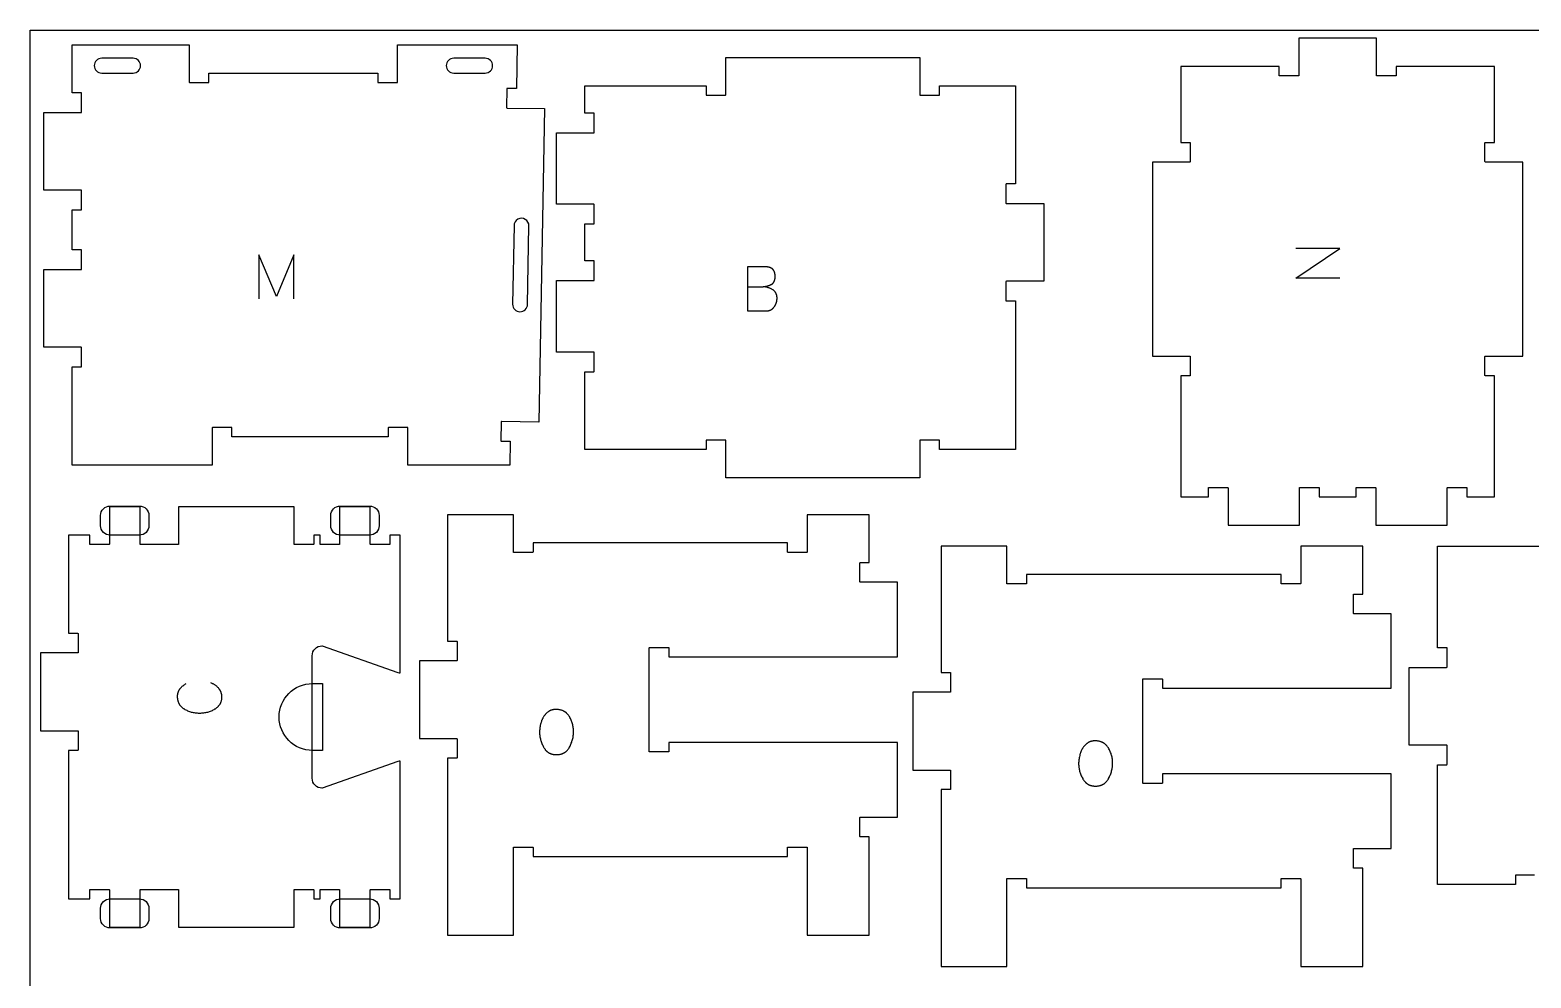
# Model space of a CAD drawing. Header units: millimetres. Extents: x -1220 to 1220, y -1270 to 1270.
# Drawn here: x -1220 to -265, y 667 to 1270 of the extents above; entities that cross this region are included whole.
import ezdxf

# ---------------------------------------------------------------- set-up
doc = ezdxf.new("R2010")
doc.units = ezdxf.units.MM
for name, color, linetype, true_color in [('0_SHEET_SPRUCEPLY_2440X122', 1, 'Continuous', 0xff0000), ('1_ANYTOOL_1MMDEEP_LABELS_S', 2, 'Continuous', 0xffff00), ('3_ANYTOOL_CUTTHROUGH_INSID', 4, 'Continuous', 0x00ffff), ('4_ANYTOOL_CUTTHROUGH_OUTSI', 5, 'Continuous', 0x0000ff), ('5_ANYTOOL_HALF_MILL_9MM_IN', 3, 'Continuous', 0x00ff00)]:
    doc.layers.add(name, color=color, linetype=linetype, true_color=true_color)

msp = doc.modelspace()

# ---------------------------------------------------------------- linework, layer by layer
at = {"layer": '0_SHEET_SPRUCEPLY_2440X122'}
msp.add_lwpolyline([(1220, 1270), (1220, 50), (-1220, 50), (-1220, 1270)], close=True, dxfattribs=at)
at = {"layer": '1_ANYTOOL_1MMDEEP_LABELS_S'}
for points in [[(-1052.06, 1098.97), (-1052.06, 1126.97), (-1063.26, 1100.49), (-1074.46, 1126.85), (-1074.46, 1098.97)], [(-386.63, 1112.14), (-414.63, 1112.14), (-386.63, 1130.86), (-414.63, 1130.86)], [(-763.41, 1106.54), (-753.57, 1106.66), (-753.2, 1106.69), (-752.83, 1106.73), (-752.47, 1106.77), (-752.11, 1106.83), (-751.76, 1106.89), (-751.41, 1106.96), (-751.07, 1107.03), (-750.74, 1107.12), (-750.41, 1107.21), (-750.08, 1107.32), (-749.76, 1107.43), (-749.45, 1107.55), (-749.14, 1107.67), (-748.84, 1107.81), (-748.54, 1107.95), (-748.25, 1108.1), (-748.18, 1108.14), (-748.1, 1108.18), (-748.03, 1108.23), (-747.96, 1108.27), (-747.89, 1108.32), (-747.83, 1108.36), (-747.76, 1108.41), (-747.7, 1108.46), (-747.63, 1108.51), (-747.57, 1108.56), (-747.51, 1108.62), (-747.45, 1108.67), (-747.39, 1108.73), (-747.33, 1108.78), (-747.27, 1108.84), (-747.22, 1108.9), (-747.16, 1108.96), (-747.11, 1109.03), (-747.05, 1109.09), (-747, 1109.15), (-746.95, 1109.22), (-746.9, 1109.29), (-746.86, 1109.36), (-746.81, 1109.43), (-746.76, 1109.5), (-746.72, 1109.57), (-746.68, 1109.64), (-746.63, 1109.72), (-746.59, 1109.79), (-746.55, 1109.87), (-746.52, 1109.95), (-746.48, 1110.03), (-746.44, 1110.11), (-746.41, 1110.19), (-746.34, 1110.36), (-746.28, 1110.54), (-746.22, 1110.72), (-746.17, 1110.9), (-746.12, 1111.09), (-746.07, 1111.28), (-746.04, 1111.48), (-746, 1111.69), (-745.97, 1111.9), (-745.95, 1112.11), (-745.93, 1112.33), (-745.91, 1112.56), (-745.9, 1112.79), (-745.89, 1113.02), (-745.89, 1113.26), (-745.89, 1113.63), (-745.9, 1113.81), (-745.91, 1113.99), (-745.93, 1114.17), (-745.94, 1114.34), (-745.96, 1114.51), (-745.99, 1114.68), (-746.01, 1114.84), (-746.04, 1115), (-746.07, 1115.16), (-746.11, 1115.31), (-746.15, 1115.46), (-746.19, 1115.61), (-746.23, 1115.76), (-746.28, 1115.9), (-746.33, 1116.04), (-746.38, 1116.18), (-746.44, 1116.31), (-746.5, 1116.45), (-746.56, 1116.57), (-746.63, 1116.7), (-746.69, 1116.82), (-746.77, 1116.94), (-746.84, 1117.06), (-746.92, 1117.17), (-747, 1117.28), (-747.08, 1117.39), (-747.17, 1117.49), (-747.26, 1117.6), (-747.35, 1117.69), (-747.45, 1117.79), (-747.55, 1117.88), (-747.65, 1117.97), (-747.75, 1118.06), (-747.86, 1118.14), (-747.97, 1118.23), (-748.09, 1118.3), (-748.21, 1118.38), (-748.33, 1118.45), (-748.45, 1118.52), (-748.58, 1118.59), (-748.71, 1118.65), (-748.84, 1118.71), (-748.97, 1118.77), (-749.11, 1118.82), (-749.25, 1118.87), (-749.4, 1118.92), (-749.55, 1118.97), (-749.7, 1119.01), (-749.85, 1119.05), (-750.01, 1119.09), (-750.17, 1119.12), (-750.33, 1119.15), (-750.5, 1119.18), (-750.67, 1119.21), (-750.84, 1119.23), (-751.01, 1119.25), (-751.19, 1119.26), (-751.37, 1119.28), (-751.74, 1119.29), (-752.13, 1119.3), (-763.41, 1119.3)], [(-763.41, 1119.3), (-763.41, 1091.3), (-754.37, 1091.3), (-752.01, 1091.22), (-751.79, 1091.22), (-751.58, 1091.22), (-751.38, 1091.22), (-751.17, 1091.23), (-750.97, 1091.25), (-750.77, 1091.27), (-750.58, 1091.29), (-750.38, 1091.33), (-750.19, 1091.36), (-750.01, 1091.4), (-749.82, 1091.45), (-749.64, 1091.5), (-749.46, 1091.56), (-749.29, 1091.62), (-749.12, 1091.69), (-748.95, 1091.76), (-748.78, 1091.84), (-748.62, 1091.92), (-748.46, 1092.01), (-748.3, 1092.1), (-748.15, 1092.2), (-748, 1092.3), (-747.85, 1092.41), (-747.7, 1092.53), (-747.56, 1092.64), (-747.42, 1092.77), (-747.29, 1092.9), (-747.15, 1093.03), (-747.02, 1093.17), (-746.89, 1093.32), (-746.77, 1093.47), (-746.65, 1093.62), (-746.41, 1093.94), (-746.3, 1094.1), (-746.19, 1094.27), (-746.08, 1094.43), (-745.98, 1094.6), (-745.88, 1094.77), (-745.79, 1094.93), (-745.7, 1095.1), (-745.61, 1095.27), (-745.53, 1095.44), (-745.45, 1095.61), (-745.38, 1095.79), (-745.31, 1095.96), (-745.24, 1096.13), (-745.18, 1096.31), (-745.12, 1096.49), (-745.06, 1096.66), (-745.01, 1096.84), (-744.96, 1097.02), (-744.92, 1097.2), (-744.88, 1097.39), (-744.84, 1097.57), (-744.81, 1097.75), (-744.78, 1097.94), (-744.76, 1098.12), (-744.74, 1098.31), (-744.72, 1098.5), (-744.71, 1098.69), (-744.7, 1098.88), (-744.69, 1099.07), (-744.69, 1099.26), (-744.69, 1099.5), (-744.7, 1099.73), (-744.71, 1099.95), (-744.73, 1100.18), (-744.75, 1100.4), (-744.78, 1100.61), (-744.82, 1100.82), (-744.86, 1101.03), (-744.9, 1101.23), (-744.95, 1101.42), (-745.01, 1101.62), (-745.07, 1101.81), (-745.14, 1101.99), (-745.21, 1102.17), (-745.29, 1102.35), (-745.37, 1102.52), (-745.41, 1102.6), (-745.46, 1102.69), (-745.5, 1102.77), (-745.55, 1102.85), (-745.6, 1102.93), (-745.65, 1103.01), (-745.7, 1103.09), (-745.75, 1103.17), (-745.8, 1103.24), (-745.86, 1103.32), (-745.92, 1103.39), (-745.97, 1103.46), (-746.03, 1103.54), (-746.09, 1103.61), (-746.16, 1103.68), (-746.22, 1103.75), (-746.28, 1103.81), (-746.35, 1103.88), (-746.42, 1103.95), (-746.48, 1104.01), (-746.55, 1104.07), (-746.62, 1104.14), (-746.7, 1104.2), (-746.77, 1104.26), (-746.92, 1104.37), (-747.08, 1104.49), (-747.24, 1104.6), (-747.41, 1104.7), (-747.75, 1104.9), (-748.1, 1105.1), (-748.45, 1105.28), (-748.81, 1105.45), (-749.18, 1105.61), (-749.55, 1105.76), (-749.93, 1105.9), (-750.31, 1106.03), (-750.7, 1106.15), (-751.09, 1106.25), (-751.49, 1106.35), (-751.89, 1106.43), (-752.3, 1106.51), (-752.72, 1106.57), (-753.14, 1106.62), (-753.57, 1106.66)], [(-1105.12, 854.71), (-1104.74, 854.56), (-1104.37, 854.4), (-1104.01, 854.23), (-1103.66, 854.05), (-1103.32, 853.86), (-1102.99, 853.67), (-1102.66, 853.46), (-1102.35, 853.25), (-1102.04, 853.02), (-1101.74, 852.79), (-1101.45, 852.54), (-1101.16, 852.29), (-1100.89, 852.03), (-1100.62, 851.76), (-1100.36, 851.48), (-1100.12, 851.19), (-1099.87, 850.89), (-1099.76, 850.74), (-1099.65, 850.59), (-1099.54, 850.44), (-1099.44, 850.28), (-1099.34, 850.12), (-1099.24, 849.96), (-1099.15, 849.8), (-1099.06, 849.64), (-1098.98, 849.47), (-1098.9, 849.3), (-1098.82, 849.13), (-1098.75, 848.96), (-1098.68, 848.78), (-1098.62, 848.61), (-1098.55, 848.43), (-1098.5, 848.25), (-1098.45, 848.07), (-1098.4, 847.88), (-1098.35, 847.69), (-1098.31, 847.51), (-1098.27, 847.31), (-1098.24, 847.12), (-1098.21, 846.93), (-1098.19, 846.73), (-1098.16, 846.53), (-1098.15, 846.33), (-1098.13, 846.13), (-1098.12, 845.92), (-1098.12, 845.72), (-1098.12, 845.51), (-1098.12, 845.19), (-1098.13, 844.87), (-1098.15, 844.56), (-1098.18, 844.26), (-1098.22, 843.96), (-1098.27, 843.66), (-1098.33, 843.37), (-1098.39, 843.08), (-1098.46, 842.8), (-1098.55, 842.53), (-1098.64, 842.26), (-1098.73, 841.99), (-1098.84, 841.73), (-1098.9, 841.6), (-1098.96, 841.47), (-1099.02, 841.35), (-1099.08, 841.22), (-1099.15, 841.1), (-1099.22, 840.98), (-1099.29, 840.86), (-1099.36, 840.74), (-1099.43, 840.62), (-1099.51, 840.5), (-1099.59, 840.38), (-1099.67, 840.27), (-1099.83, 840.04), (-1100.01, 839.82), (-1100.2, 839.6), (-1100.39, 839.39), (-1100.59, 839.18), (-1100.8, 838.98), (-1101.02, 838.79), (-1101.25, 838.59), (-1101.48, 838.41), (-1101.73, 838.22), (-1101.98, 838.05), (-1102.24, 837.87), (-1102.52, 837.71), (-1103.06, 837.39), (-1103.62, 837.1), (-1104.18, 836.82), (-1104.75, 836.57), (-1105.33, 836.34), (-1105.91, 836.12), (-1106.5, 835.93), (-1107.1, 835.76), (-1107.7, 835.6), (-1108.31, 835.47), (-1108.93, 835.36), (-1109.55, 835.27), (-1110.18, 835.2), (-1110.82, 835.15), (-1111.46, 835.12), (-1112.12, 835.11), (-1112.77, 835.12), (-1113.41, 835.15), (-1114.05, 835.2), (-1114.68, 835.27), (-1115.31, 835.36), (-1115.93, 835.48), (-1116.54, 835.61), (-1117.15, 835.77), (-1117.74, 835.94), (-1118.34, 836.14), (-1118.92, 836.35), (-1119.5, 836.59), (-1120.08, 836.85), (-1120.64, 837.13), (-1121.2, 837.43), (-1121.76, 837.75), (-1122.02, 837.92), (-1122.28, 838.09), (-1122.53, 838.27), (-1122.78, 838.46), (-1123.01, 838.65), (-1123.24, 838.85), (-1123.45, 839.05), (-1123.66, 839.26), (-1123.86, 839.47), (-1124.05, 839.69), (-1124.24, 839.91), (-1124.41, 840.14), (-1124.5, 840.26), (-1124.58, 840.37), (-1124.66, 840.49), (-1124.74, 840.61), (-1124.81, 840.73), (-1124.88, 840.86), (-1124.96, 840.98), (-1125.03, 841.11), (-1125.16, 841.36), (-1125.28, 841.62), (-1125.4, 841.89), (-1125.5, 842.16), (-1125.6, 842.44), (-1125.69, 842.72), (-1125.77, 843), (-1125.84, 843.3), (-1125.91, 843.59), (-1125.96, 843.9), (-1126.01, 844.21), (-1126.05, 844.52), (-1126.08, 844.84), (-1126.1, 845.16), (-1126.11, 845.49), (-1126.12, 845.83), (-1126.11, 846.18), (-1126.09, 846.53), (-1126.08, 846.71), (-1126.06, 846.88), (-1126.04, 847.04), (-1126.02, 847.21), (-1126, 847.38), (-1125.97, 847.54), (-1125.94, 847.7), (-1125.9, 847.86), (-1125.86, 848.02), (-1125.82, 848.18), (-1125.78, 848.33), (-1125.74, 848.49), (-1125.69, 848.64), (-1125.63, 848.79), (-1125.58, 848.94), (-1125.52, 849.08), (-1125.46, 849.23), (-1125.4, 849.37), (-1125.33, 849.51), (-1125.26, 849.65), (-1125.19, 849.79), (-1125.11, 849.93), (-1125.03, 850.06), (-1124.95, 850.19), (-1124.87, 850.32), (-1124.78, 850.45), (-1124.69, 850.58), (-1124.6, 850.71), (-1124.4, 850.95), (-1124.2, 851.2), (-1123.99, 851.43), (-1123.78, 851.67), (-1123.56, 851.89), (-1123.33, 852.12), (-1123.1, 852.33), (-1122.86, 852.55), (-1122.61, 852.75), (-1122.35, 852.96), (-1122.09, 853.15), (-1121.82, 853.35), (-1121.54, 853.53), (-1121.26, 853.72), (-1120.97, 853.89), (-1120.68, 854.07)]]:
    msp.add_lwpolyline(points, dxfattribs=at)
for points in [[(-885.39, 837.61), (-885.73, 837.6), (-886.07, 837.59), (-886.41, 837.56), (-886.57, 837.54), (-886.73, 837.52), (-886.89, 837.5), (-887.05, 837.47), (-887.21, 837.44), (-887.37, 837.41), (-887.52, 837.38), (-887.67, 837.34), (-887.83, 837.3), (-887.98, 837.26), (-888.12, 837.21), (-888.27, 837.17), (-888.41, 837.12), (-888.56, 837.06), (-888.7, 837.01), (-888.84, 836.95), (-888.98, 836.89), (-889.11, 836.82), (-889.25, 836.76), (-889.38, 836.69), (-889.51, 836.61), (-889.64, 836.54), (-889.77, 836.46), (-889.9, 836.38), (-890.02, 836.3), (-890.39, 836.04), (-890.62, 835.86), (-890.86, 835.67), (-891.08, 835.48), (-891.3, 835.29), (-891.51, 835.08), (-891.72, 834.87), (-891.93, 834.66), (-892.12, 834.44), (-892.31, 834.21), (-892.5, 833.98), (-892.68, 833.74), (-892.86, 833.5), (-893.02, 833.25), (-893.19, 832.99), (-893.5, 832.46), (-893.65, 832.19), (-893.8, 831.92), (-893.94, 831.64), (-894.08, 831.36), (-894.2, 831.08), (-894.33, 830.79), (-894.45, 830.5), (-894.56, 830.21), (-894.66, 829.91), (-894.77, 829.61), (-894.86, 829.3), (-894.95, 828.99), (-895.03, 828.68), (-895.11, 828.37), (-895.33, 827.41), (-895.45, 826.78), (-895.55, 826.16), (-895.64, 825.54), (-895.7, 824.93), (-895.75, 824.32), (-895.78, 823.72), (-895.79, 823.13), (-895.78, 822.54), (-895.74, 821.94), (-895.69, 821.35), (-895.62, 820.75), (-895.53, 820.16), (-895.42, 819.56), (-895.29, 818.97), (-895.14, 818.37), (-894.96, 817.78), (-894.77, 817.18), (-894.56, 816.59), (-894.32, 815.99), (-894.07, 815.4), (-893.79, 814.8), (-893.5, 814.21), (-893.19, 813.61), (-893.02, 813.32), (-892.85, 813.03), (-892.68, 812.76), (-892.5, 812.49), (-892.31, 812.24), (-892.12, 811.99), (-891.92, 811.76), (-891.72, 811.53), (-891.61, 811.42), (-891.51, 811.31), (-891.4, 811.2), (-891.29, 811.1), (-891.18, 811), (-891.07, 810.9), (-890.96, 810.8), (-890.84, 810.71), (-890.73, 810.62), (-890.61, 810.53), (-890.49, 810.44), (-890.37, 810.36), (-890.25, 810.27), (-890.13, 810.19), (-890, 810.12), (-889.88, 810.04), (-889.75, 809.97), (-889.62, 809.9), (-889.49, 809.83), (-889.36, 809.76), (-889.22, 809.7), (-889.09, 809.64), (-888.95, 809.58), (-888.81, 809.52), (-888.67, 809.46), (-888.53, 809.41), (-888.39, 809.36), (-888.25, 809.31), (-887.96, 809.23), (-887.66, 809.15), (-887.35, 809.08), (-887.04, 809.02), (-886.73, 808.97), (-886.41, 808.92), (-886.08, 808.89), (-885.75, 808.87), (-885.41, 808.85), (-885.07, 808.85), (-884.71, 808.85), (-884.36, 808.87), (-884.01, 808.89), (-883.67, 808.93), (-883.34, 808.97), (-883.02, 809.02), (-882.7, 809.08), (-882.38, 809.15), (-882.08, 809.23), (-881.77, 809.32), (-881.63, 809.37), (-881.48, 809.42), (-881.33, 809.48), (-881.19, 809.53), (-881.05, 809.59), (-880.91, 809.65), (-880.77, 809.71), (-880.63, 809.78), (-880.49, 809.84), (-880.36, 809.91), (-880.23, 809.99), (-880.1, 810.06), (-879.97, 810.14), (-879.84, 810.22), (-879.71, 810.3), (-879.59, 810.38), (-879.46, 810.47), (-879.34, 810.56), (-879.22, 810.65), (-879.1, 810.74), (-878.98, 810.84), (-878.87, 810.93), (-878.75, 811.03), (-878.64, 811.14), (-878.53, 811.24), (-878.42, 811.35), (-878.31, 811.46), (-878.2, 811.57), (-878.1, 811.69), (-877.99, 811.8), (-877.79, 812.05), (-877.6, 812.3), (-877.4, 812.56), (-877.22, 812.83), (-877.04, 813.1), (-876.87, 813.39), (-876.71, 813.69), (-876.4, 814.3), (-876.11, 814.9), (-875.84, 815.51), (-875.59, 816.11), (-875.36, 816.72), (-875.15, 817.33), (-874.96, 817.93), (-874.79, 818.54), (-874.64, 819.15), (-874.51, 819.76), (-874.4, 820.36), (-874.31, 820.97), (-874.24, 821.58), (-874.19, 822.19), (-874.16, 822.8), (-874.15, 823.41), (-874.16, 824.06), (-874.19, 824.7), (-874.24, 825.33), (-874.31, 825.97), (-874.41, 826.59), (-874.52, 827.21), (-874.66, 827.82), (-874.82, 828.43), (-874.99, 829.03), (-875.19, 829.63), (-875.41, 830.22), (-875.65, 830.81), (-875.91, 831.38), (-876.2, 831.96), (-876.5, 832.53), (-876.83, 833.09), (-877, 833.37), (-877.18, 833.64), (-877.36, 833.9), (-877.55, 834.15), (-877.75, 834.39), (-877.96, 834.63), (-878.16, 834.85), (-878.38, 835.07), (-878.49, 835.17), (-878.6, 835.27), (-878.72, 835.38), (-878.83, 835.47), (-878.95, 835.57), (-879.06, 835.66), (-879.18, 835.76), (-879.3, 835.84), (-879.43, 835.93), (-879.55, 836.02), (-879.68, 836.1), (-879.8, 836.18), (-879.93, 836.26), (-880.06, 836.33), (-880.19, 836.41), (-880.33, 836.48), (-880.46, 836.55), (-880.6, 836.62), (-880.87, 836.74), (-881.16, 836.86), (-881.44, 836.97), (-881.74, 837.08), (-882.04, 837.17), (-882.35, 837.25), (-882.66, 837.33), (-882.98, 837.39), (-883.31, 837.45), (-883.64, 837.5), (-883.97, 837.54), (-884.32, 837.57), (-884.67, 837.59), (-885.02, 837.61)], [(-542.39, 817.61), (-542.73, 817.6), (-543.07, 817.59), (-543.41, 817.56), (-543.57, 817.54), (-543.73, 817.52), (-543.89, 817.5), (-544.05, 817.47), (-544.21, 817.44), (-544.37, 817.41), (-544.52, 817.38), (-544.67, 817.34), (-544.83, 817.3), (-544.98, 817.26), (-545.12, 817.21), (-545.27, 817.17), (-545.41, 817.12), (-545.56, 817.06), (-545.7, 817.01), (-545.84, 816.95), (-545.98, 816.89), (-546.11, 816.82), (-546.25, 816.76), (-546.38, 816.69), (-546.51, 816.61), (-546.64, 816.54), (-546.77, 816.46), (-546.9, 816.38), (-547.02, 816.3), (-547.39, 816.04), (-547.62, 815.86), (-547.86, 815.67), (-548.08, 815.48), (-548.3, 815.29), (-548.51, 815.08), (-548.72, 814.87), (-548.93, 814.66), (-549.12, 814.44), (-549.31, 814.21), (-549.5, 813.98), (-549.68, 813.74), (-549.86, 813.5), (-550.02, 813.25), (-550.19, 812.99), (-550.5, 812.46), (-550.65, 812.19), (-550.8, 811.92), (-550.94, 811.64), (-551.08, 811.36), (-551.2, 811.08), (-551.33, 810.79), (-551.45, 810.5), (-551.56, 810.21), (-551.66, 809.91), (-551.77, 809.61), (-551.86, 809.3), (-551.95, 808.99), (-552.03, 808.68), (-552.11, 808.37), (-552.33, 807.41), (-552.45, 806.78), (-552.55, 806.16), (-552.64, 805.54), (-552.7, 804.93), (-552.75, 804.32), (-552.78, 803.72), (-552.79, 803.13), (-552.78, 802.54), (-552.74, 801.94), (-552.69, 801.35), (-552.62, 800.75), (-552.53, 800.16), (-552.42, 799.56), (-552.29, 798.97), (-552.14, 798.37), (-551.96, 797.78), (-551.77, 797.18), (-551.56, 796.59), (-551.32, 795.99), (-551.07, 795.4), (-550.79, 794.8), (-550.5, 794.21), (-550.19, 793.61), (-550.02, 793.32), (-549.85, 793.03), (-549.68, 792.76), (-549.5, 792.49), (-549.31, 792.24), (-549.12, 791.99), (-548.92, 791.76), (-548.72, 791.53), (-548.61, 791.42), (-548.51, 791.31), (-548.4, 791.2), (-548.29, 791.1), (-548.18, 791), (-548.07, 790.9), (-547.96, 790.8), (-547.84, 790.71), (-547.73, 790.62), (-547.61, 790.53), (-547.49, 790.44), (-547.37, 790.36), (-547.25, 790.27), (-547.13, 790.19), (-547, 790.12), (-546.88, 790.04), (-546.75, 789.97), (-546.62, 789.9), (-546.49, 789.83), (-546.36, 789.76), (-546.22, 789.7), (-546.09, 789.64), (-545.95, 789.58), (-545.81, 789.52), (-545.67, 789.46), (-545.53, 789.41), (-545.39, 789.36), (-545.25, 789.31), (-544.96, 789.23), (-544.66, 789.15), (-544.35, 789.08), (-544.04, 789.02), (-543.73, 788.97), (-543.41, 788.92), (-543.08, 788.89), (-542.75, 788.87), (-542.41, 788.85), (-542.07, 788.85), (-541.71, 788.85), (-541.36, 788.87), (-541.01, 788.89), (-540.67, 788.93), (-540.34, 788.97), (-540.02, 789.02), (-539.7, 789.08), (-539.38, 789.15), (-539.08, 789.23), (-538.77, 789.32), (-538.63, 789.37), (-538.48, 789.42), (-538.33, 789.48), (-538.19, 789.53), (-538.05, 789.59), (-537.91, 789.65), (-537.77, 789.71), (-537.63, 789.78), (-537.49, 789.84), (-537.36, 789.91), (-537.23, 789.99), (-537.1, 790.06), (-536.97, 790.14), (-536.84, 790.22), (-536.71, 790.3), (-536.59, 790.38), (-536.46, 790.47), (-536.34, 790.56), (-536.22, 790.65), (-536.1, 790.74), (-535.98, 790.84), (-535.87, 790.93), (-535.75, 791.03), (-535.64, 791.14), (-535.53, 791.24), (-535.42, 791.35), (-535.31, 791.46), (-535.2, 791.57), (-535.1, 791.69), (-534.99, 791.8), (-534.79, 792.05), (-534.6, 792.3), (-534.4, 792.56), (-534.22, 792.83), (-534.04, 793.1), (-533.87, 793.39), (-533.71, 793.69), (-533.4, 794.3), (-533.11, 794.9), (-532.84, 795.51), (-532.59, 796.11), (-532.36, 796.72), (-532.15, 797.33), (-531.96, 797.93), (-531.79, 798.54), (-531.64, 799.15), (-531.51, 799.76), (-531.4, 800.36), (-531.31, 800.97), (-531.24, 801.58), (-531.19, 802.19), (-531.16, 802.8), (-531.15, 803.41), (-531.16, 804.06), (-531.19, 804.7), (-531.24, 805.33), (-531.31, 805.97), (-531.41, 806.59), (-531.52, 807.21), (-531.66, 807.82), (-531.82, 808.43), (-531.99, 809.03), (-532.19, 809.63), (-532.41, 810.22), (-532.65, 810.81), (-532.91, 811.38), (-533.2, 811.96), (-533.5, 812.53), (-533.83, 813.09), (-534, 813.37), (-534.18, 813.64), (-534.36, 813.9), (-534.55, 814.15), (-534.75, 814.39), (-534.96, 814.63), (-535.16, 814.85), (-535.38, 815.07), (-535.49, 815.17), (-535.6, 815.27), (-535.72, 815.38), (-535.83, 815.47), (-535.95, 815.57), (-536.06, 815.66), (-536.18, 815.76), (-536.3, 815.84), (-536.43, 815.93), (-536.55, 816.02), (-536.68, 816.1), (-536.8, 816.18), (-536.93, 816.26), (-537.06, 816.33), (-537.19, 816.41), (-537.33, 816.48), (-537.46, 816.55), (-537.6, 816.62), (-537.87, 816.74), (-538.16, 816.86), (-538.44, 816.97), (-538.74, 817.08), (-539.04, 817.17), (-539.35, 817.25), (-539.66, 817.33), (-539.98, 817.39), (-540.31, 817.45), (-540.64, 817.5), (-540.97, 817.54), (-541.32, 817.57), (-541.67, 817.59), (-542.02, 817.61)]]:
    msp.add_lwpolyline(points, close=True, dxfattribs=at)
at = {"layer": '3_ANYTOOL_CUTTHROUGH_INSID'}
for points in [[(-1154.41, 1252.07), (-1174.41, 1252.07, 1), (-1174.41, 1242.57), (-1154.41, 1242.57, 1)], [(-950.41, 1252.07, 1), (-950.41, 1242.57), (-930.41, 1242.57, 1), (-930.41, 1252.07)], [(-903.43, 1095.36), (-902.56, 1145.36, 1), (-912.05, 1145.52), (-912.93, 1095.53, 1)]]:
    msp.add_lwpolyline(points, format="xyb", close=True, dxfattribs=at)
at = {"layer": '4_ANYTOOL_CUTTHROUGH_OUTSI'}
for points in [[(-487.73, 1049.99), (-487.73, 972.87), (-470.23, 972.87), (-470.23, 978.62), (-470.23, 978.62, -0.414214), (-469.98, 978.87), (-457.98, 978.87, -0.414214), (-457.73, 978.62), (-457.73, 954.87), (-412.23, 954.87), (-412.23, 978.62), (-412.23, 978.62, -0.414214), (-411.98, 978.87), (-399.98, 978.87, -0.414214), (-399.73, 978.62), (-399.73, 972.87), (-376.23, 972.87), (-376.23, 978.62), (-376.23, 978.62, -0.414214), (-375.98, 978.87), (-363.98, 978.87, -0.414214), (-363.73, 978.62), (-363.73, 954.87), (-318.23, 954.87), (-318.23, 978.62), (-318.23, 978.62, -0.414214), (-317.98, 978.87), (-305.98, 978.87, -0.414214), (-305.73, 978.62), (-305.73, 972.87), (-288.23, 972.87), (-288.23, 1049.99), (-293.98, 1049.99), (-293.98, 1049.99, -0.414214), (-294.23, 1050.24), (-294.23, 1062.24, -0.414214), (-293.98, 1062.49), (-270.23, 1062.49), (-270.23, 1185.99), (-293.98, 1185.99), (-293.98, 1185.99, -0.414214), (-294.23, 1186.24), (-294.23, 1198.24, -0.414214), (-293.98, 1198.49), (-288.23, 1198.49), (-288.23, 1246.78), (-350.73, 1246.78), (-350.73, 1241.03), (-350.73, 1241.03, -0.414214), (-350.98, 1240.78), (-362.98, 1240.78, -0.414214), (-363.23, 1241.03), (-363.23, 1264.78), (-412.73, 1264.78), (-412.73, 1241.03), (-412.73, 1241.03, -0.414214), (-412.98, 1240.78), (-424.98, 1240.78, -0.414214), (-425.23, 1241.03), (-425.23, 1246.78), (-487.73, 1246.78), (-487.73, 1198.49), (-481.98, 1198.49), (-481.98, 1198.49, -0.414214), (-481.73, 1198.24), (-481.73, 1186.24, -0.414214), (-481.98, 1185.99), (-505.73, 1185.99), (-505.73, 1062.49), (-481.98, 1062.49), (-481.98, 1062.49, -0.414214), (-481.73, 1062.24), (-481.73, 1050.24, -0.414214), (-481.98, 1049.99)], [(-1118.66, 1260.57), (-1118.66, 1236.82, 0.414214), (-1118.41, 1236.57), (-1106.41, 1236.57, 0.414214), (-1106.16, 1236.82), (-1106.16, 1242.57), (-998.66, 1242.57), (-998.66, 1236.82), (-998.66, 1236.82, 0.414214), (-998.41, 1236.57), (-986.41, 1236.57, 0.414214), (-986.16, 1236.82), (-986.16, 1260.57), (-910.05, 1260.57), (-910.53, 1232.76), (-916.28, 1232.86), (-916.28, 1232.86, 0.414214), (-916.54, 1232.61), (-916.74, 1220.61, 0.414214), (-916.5, 1220.36), (-892.75, 1219.95), (-896.23, 1020.48), (-919.98, 1020.89), (-919.98, 1020.89, 0.414214), (-920.24, 1020.65), (-920.44, 1008.65, 0.414214), (-920.2, 1008.39), (-914.45, 1008.29), (-914.72, 993.07), (-979.54, 993.07), (-979.54, 1016.82), (-979.54, 1016.82, 0.414214), (-979.79, 1017.07), (-991.79, 1017.07, 0.414214), (-992.04, 1016.82), (-992.04, 1011.07), (-1091.54, 1011.07), (-1091.54, 1016.82), (-1091.54, 1016.82, 0.414214), (-1091.79, 1017.07), (-1103.79, 1017.07, 0.414214), (-1104.04, 1016.82), (-1104.04, 993.07), (-1193.16, 993.07), (-1193.16, 1055.57), (-1187.41, 1055.57), (-1187.41, 1055.57, 0.414214), (-1187.16, 1055.82), (-1187.16, 1067.82, 0.414214), (-1187.41, 1068.07), (-1211.16, 1068.07), (-1211.16, 1117.57), (-1187.41, 1117.57), (-1187.41, 1117.57, 0.414214), (-1187.16, 1117.82), (-1187.16, 1129.82, 0.414214), (-1187.41, 1130.07), (-1193.16, 1130.07), (-1193.16, 1155.57), (-1187.41, 1155.57), (-1187.41, 1155.57, 0.414214), (-1187.16, 1155.82), (-1187.16, 1167.82, 0.414214), (-1187.41, 1168.07), (-1211.16, 1168.07), (-1211.16, 1217.57), (-1187.41, 1217.57), (-1187.41, 1217.57, 0.414214), (-1187.16, 1217.82), (-1187.16, 1229.82, 0.414214), (-1187.41, 1230.07), (-1193.16, 1230.07), (-1193.16, 1260.57), (-1118.66, 1260.57)], [(-789.81, 1003.07), (-866.94, 1003.07), (-866.94, 1052.57), (-861.19, 1052.57), (-861.19, 1052.57, 0.414214), (-860.94, 1052.82), (-860.94, 1064.82, 0.414214), (-861.19, 1065.07), (-884.94, 1065.07), (-884.94, 1110.57), (-861.19, 1110.57), (-861.19, 1110.57, 0.414214), (-860.94, 1110.82), (-860.94, 1122.82, 0.414214), (-861.19, 1123.07), (-866.94, 1123.07), (-866.94, 1146.57), (-861.19, 1146.57), (-861.19, 1146.57, 0.414214), (-860.94, 1146.82), (-860.94, 1158.82, 0.414214), (-861.19, 1159.07), (-884.94, 1159.07), (-884.94, 1204.57), (-861.19, 1204.57), (-861.19, 1204.57, 0.414214), (-860.94, 1204.82), (-860.94, 1216.82, 0.414214), (-861.19, 1217.07), (-866.94, 1217.07), (-866.94, 1234.57), (-789.81, 1234.57), (-789.81, 1228.82), (-789.81, 1228.82, 0.414214), (-789.56, 1228.57), (-777.56, 1228.57, 0.414214), (-777.31, 1228.82), (-777.31, 1252.57), (-653.81, 1252.57), (-653.81, 1228.82), (-653.81, 1228.82, 0.414214), (-653.56, 1228.57), (-641.56, 1228.57, 0.414214), (-641.31, 1228.82), (-641.31, 1234.57), (-593.03, 1234.57), (-593.03, 1172.07), (-598.78, 1172.07), (-598.78, 1172.07, 0.414214), (-599.03, 1171.82), (-599.03, 1159.82, 0.414214), (-598.78, 1159.57), (-575.03, 1159.57), (-575.03, 1110.07), (-598.78, 1110.07), (-598.78, 1110.07, 0.414214), (-599.03, 1109.82), (-599.03, 1097.82, 0.414214), (-598.78, 1097.57), (-593.03, 1097.57), (-593.03, 1003.07), (-641.31, 1003.07), (-641.31, 1008.82), (-641.31, 1008.82, 0.414214), (-641.56, 1009.07), (-653.56, 1009.07, 0.414214), (-653.81, 1008.82), (-653.81, 985.07), (-777.31, 985.07), (-777.31, 1008.82), (-777.31, 1008.82, 0.414214), (-777.56, 1009.07), (-789.56, 1009.07, 0.414214), (-789.81, 1008.82)], [(-984.49, 860.93), (-984.49, 948.57), (-990.99, 948.57), (-990.99, 942.82), (-990.99, 942.82, -0.414214), (-991.24, 942.57), (-1003.24, 942.57, -0.414214), (-1003.49, 942.82), (-1003.49, 966.57), (-1022.99, 966.57), (-1022.99, 942.82), (-1022.99, 942.82, -0.414214), (-1023.24, 942.57), (-1035.24, 942.57, -0.414214), (-1035.49, 942.82), (-1035.49, 948.57), (-1039.47, 948.57), (-1039.47, 942.82), (-1039.47, 942.82, -0.414214), (-1039.72, 942.57), (-1051.72, 942.57, -0.414214), (-1051.97, 942.82), (-1051.97, 966.57), (-1125.47, 966.57), (-1125.47, 942.82), (-1125.47, 942.82, -0.414202), (-1125.72, 942.57), (-1149.72, 942.57, -0.414225), (-1149.97, 942.82), (-1149.97, 966.57), (-1169.47, 966.57), (-1169.47, 942.82), (-1169.47, 942.82, -0.414214), (-1169.72, 942.57), (-1181.72, 942.57, -0.414214), (-1181.97, 942.82), (-1181.97, 948.57), (-1195.42, 948.57), (-1195.42, 886.07), (-1189.67, 886.07), (-1189.67, 886.07, -0.414214), (-1189.42, 885.82), (-1189.42, 873.82, -0.414214), (-1189.67, 873.57), (-1213.42, 873.57), (-1213.42, 824.07), (-1189.67, 824.07), (-1189.67, 824.07, -0.414214), (-1189.42, 823.82), (-1189.42, 811.82, -0.414214), (-1189.67, 811.57), (-1195.42, 811.57), (-1195.42, 717.07), (-1181.97, 717.07), (-1181.97, 722.82), (-1181.97, 722.82, -0.414214), (-1181.72, 723.07), (-1169.72, 723.07, -0.414214), (-1169.47, 722.82), (-1169.47, 699.07), (-1149.97, 699.07), (-1149.97, 722.82), (-1149.97, 722.82, -0.414222), (-1149.72, 723.07), (-1125.72, 723.07, -0.414205), (-1125.47, 722.82), (-1125.47, 699.07), (-1051.97, 699.07), (-1051.97, 722.82), (-1051.97, 722.82, -0.414214), (-1051.72, 723.07), (-1039.72, 723.07, -0.414214), (-1039.47, 722.82), (-1039.47, 717.07), (-1035.49, 717.07), (-1035.49, 722.82), (-1035.49, 722.82, -0.414214), (-1035.24, 723.07), (-1023.24, 723.07, -0.414214), (-1022.99, 722.82), (-1022.99, 699.07), (-1003.49, 699.07), (-1003.49, 722.82), (-1003.49, 722.82, -0.414214), (-1003.24, 723.07), (-991.24, 723.07, -0.414214), (-990.99, 722.82), (-990.99, 717.07), (-984.49, 717.07), (-984.49, 804.72), (-984.49, 804.72, 0.061485), (-985.88, 804.48), (-1034.16, 787.59, -0.084368), (-1034.24, 787.57, -0.414214), (-1040.49, 793.82), (-1040.49, 871.82, -0.414214), (-1034.24, 878.07, -0.084368), (-1034.16, 878.06), (-985.88, 861.16, 0.061485)], [(-813.47, 871.07), (-667.97, 871.07), (-667.97, 918.57), (-691.72, 918.57), (-691.72, 918.57, -0.414214), (-691.97, 918.82), (-691.97, 930.82, -0.414214), (-691.72, 931.07), (-685.97, 931.07), (-685.97, 961.57), (-725.47, 961.57), (-725.47, 937.82), (-725.47, 937.82, -0.414214), (-725.72, 937.57), (-737.72, 937.57, -0.414214), (-737.97, 937.82), (-737.97, 943.57), (-899.95, 943.57), (-899.95, 937.82), (-899.95, 937.82, -0.414214), (-900.2, 937.57), (-912.2, 937.57, -0.414214), (-912.45, 937.82), (-912.45, 961.57), (-954.26, 961.57), (-954.26, 881.07), (-948.51, 881.07), (-948.51, 881.07, -0.414214), (-948.26, 880.82), (-948.26, 868.82, -0.414214), (-948.51, 868.57), (-972.26, 868.57), (-972.26, 819.07), (-948.51, 819.07), (-948.51, 819.07, -0.414214), (-948.26, 818.82), (-948.26, 806.82, -0.414214), (-948.51, 806.57), (-954.26, 806.57), (-954.26, 694.07), (-912.45, 694.07), (-912.45, 749.82), (-912.45, 749.82, -0.414214), (-912.2, 750.07), (-900.2, 750.07, -0.414214), (-899.95, 749.82), (-899.95, 744.07), (-737.97, 744.07), (-737.97, 749.82), (-737.97, 749.82, -0.414214), (-737.72, 750.07), (-725.72, 750.07, -0.414214), (-725.47, 749.82), (-725.47, 694.07), (-685.97, 694.07), (-685.97, 756.57), (-691.72, 756.57), (-691.72, 756.57, -0.414214), (-691.97, 756.82), (-691.97, 768.82, -0.414214), (-691.72, 769.07), (-667.97, 769.07), (-667.97, 816.57), (-813.47, 816.57), (-813.47, 810.82), (-813.47, 810.82, -0.414214), (-813.72, 810.57), (-825.72, 810.57, -0.414214), (-825.97, 810.82), (-825.97, 876.82, -0.414214), (-825.72, 877.07), (-813.72, 877.07, -0.414214), (-813.47, 876.82)], [(-499.47, 851.07), (-353.97, 851.07), (-353.97, 898.57), (-377.72, 898.57), (-377.72, 898.57, -0.414214), (-377.97, 898.82), (-377.97, 910.82, -0.414214), (-377.72, 911.07), (-371.97, 911.07), (-371.97, 941.57), (-411.47, 941.57), (-411.47, 917.82), (-411.47, 917.82, -0.414214), (-411.72, 917.57), (-423.72, 917.57, -0.414214), (-423.97, 917.82), (-423.97, 923.57), (-585.95, 923.57), (-585.95, 917.82), (-585.95, 917.82, -0.414214), (-586.2, 917.57), (-598.2, 917.57, -0.414214), (-598.45, 917.82), (-598.45, 941.57), (-640.26, 941.57), (-640.26, 861.07), (-634.51, 861.07), (-634.51, 861.07, -0.414214), (-634.26, 860.82), (-634.26, 848.82, -0.414214), (-634.51, 848.57), (-658.26, 848.57), (-658.26, 799.07), (-634.51, 799.07), (-634.51, 799.07, -0.414214), (-634.26, 798.82), (-634.26, 786.82, -0.414214), (-634.51, 786.57), (-640.26, 786.57), (-640.26, 674.07), (-598.45, 674.07), (-598.45, 729.82), (-598.45, 729.82, -0.414214), (-598.2, 730.07), (-586.2, 730.07, -0.414214), (-585.95, 729.82), (-585.95, 724.07), (-423.97, 724.07), (-423.97, 729.82), (-423.97, 729.82, -0.414214), (-423.72, 730.07), (-411.72, 730.07, -0.414214), (-411.47, 729.82), (-411.47, 674.07), (-371.97, 674.07), (-371.97, 736.57), (-377.72, 736.57), (-377.72, 736.57, -0.414214), (-377.97, 736.82), (-377.97, 748.82, -0.414214), (-377.72, 749.07), (-353.97, 749.07), (-353.97, 796.57), (-499.47, 796.57), (-499.47, 790.82), (-499.47, 790.82, -0.414214), (-499.72, 790.57), (-511.72, 790.57, -0.414214), (-511.97, 790.82), (-511.97, 856.82, -0.414214), (-511.72, 857.07), (-499.72, 857.07, -0.414214), (-499.47, 856.82)]]:
    msp.add_lwpolyline(points, format="xyb", close=True, dxfattribs=at)
msp.add_lwpolyline([(-262.63, 732.16), (-274.63, 732.16, 0.414214), (-274.88, 731.91), (-274.88, 726.16), (-324.38, 726.16), (-324.38, 802.41), (-318.63, 802.41), (-318.63, 802.41, 0.414214), (-318.38, 802.66), (-318.38, 814.66, 0.414214), (-318.63, 814.91), (-342.38, 814.91), (-342.38, 864.41), (-318.63, 864.41), (-318.63, 864.41, 0.414214), (-318.38, 864.66), (-318.38, 876.66, 0.414214), (-318.63, 876.91), (-324.38, 876.91), (-324.38, 941.48), (-229.88, 941.48)], format="xyb", dxfattribs=at)
at = {"layer": '5_ANYTOOL_HALF_MILL_9MM_IN'}
for points in [[(-1150.35, 967.07, -0.414214), (-1144.35, 961.07), (-1144.35, 954.57, -0.414214), (-1150.35, 948.57), (-1169.1, 948.57, -0.414214), (-1175.1, 954.57), (-1175.1, 961.07, -0.414214), (-1169.1, 967.07)], [(-1003.87, 967.07, -0.414214), (-997.87, 961.07), (-997.87, 954.57, -0.414214), (-1003.87, 948.57), (-1022.62, 948.57, -0.414214), (-1028.62, 954.57), (-1028.62, 961.07, -0.414214), (-1022.62, 967.07)], [(-1040.24, 811.57, -1), (-1040.24, 854.07), (-1039.99, 854.07), (-1033.99, 854.07), (-1033.99, 811.57), (-1039.99, 811.57), (-1040.24, 811.57)], [(-1150.35, 717.07, -0.414214), (-1144.35, 711.07), (-1144.35, 704.57, -0.414214), (-1150.35, 698.57), (-1169.1, 698.57, -0.414214), (-1175.1, 704.57), (-1175.1, 711.07, -0.414214), (-1169.1, 717.07)], [(-1003.87, 717.07, -0.414214), (-997.87, 711.07), (-997.87, 704.57, -0.414214), (-1003.87, 698.57), (-1022.62, 698.57, -0.414214), (-1028.62, 704.57), (-1028.62, 711.07, -0.414214), (-1022.62, 717.07)]]:
    msp.add_lwpolyline(points, format="xyb", close=True, dxfattribs=at)

doc.saveas('drawing.dxf')
